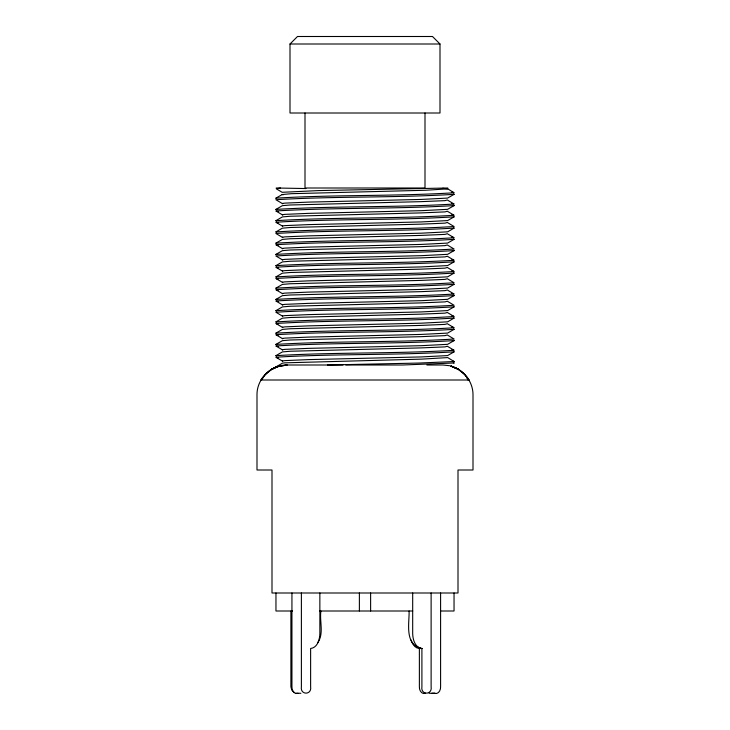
<?xml version="1.0" encoding="UTF-8"?>
<svg xmlns="http://www.w3.org/2000/svg" width="730" height="730" viewBox="0 0 730 730"><rect width="100%" height="100%" fill="white"/><g stroke="black" fill="none" stroke-linecap="round" stroke-linejoin="round"><path stroke-width="1.09" d="M263.43 377.109L263.749 376.415L262.763 378.213M343.027 365L286.999 365C270.985 364.708 256.668 378.952 256.996 395.003L256.996 470.001L271.998 470.001L271.998 592.997L458.002 592.997L458.002 470.001L473.003 470.001L473.003 395.003C473.159 381.744 463.587 369.48 450.857 366.049L458.695 369.544L450.857 366.049L457.865 368.933L465.649 375.412M317.623 642.856C324.266 633.667 319.348 621.349 320.899 611.001M467.218 377.383L468.979 380.001L261.021 380.001L262.782 377.383M261.021 380.001L266.048 373.523L269.625 370.648L282.455 363.148L284.855 362.837L421.694 359.133L447.745 357.59L454.096 361.532L418.409 363.075L327.451 365M264.351 375.412L272.135 368.933L274.653 367.81M290.002 44.001L297.502 36.5L432.498 36.5L439.998 44.001L439.998 113.004L290.002 113.004L290.002 44.001L439.998 44.001M275.885 198.168L282.163 194.545L291.507 193.687L425.271 190.275L447.773 188.851L454.106 192.784C394.793 196.397 335.198 194.582 275.885 198.168L276.351 198.505M275.885 209.419L282.382 205.668L290.275 204.993L421.347 201.644L445.026 200.641L447.298 199.965L454.106 204.035C394.793 207.648 335.198 205.833 275.885 209.419L276.351 209.756M275.885 220.67L282.382 216.919L290.275 216.244L421.347 212.895L445.026 211.892L447.298 211.216L454.106 215.286C394.793 218.9 335.198 217.084 275.885 220.67L276.351 221.007M275.885 231.921L282.382 228.171L290.275 227.495L421.347 224.146L445.026 223.143L447.298 222.468L454.106 226.537C394.793 230.142 335.198 228.335 275.885 231.921L276.351 232.25M275.885 243.163L282.382 239.422L290.275 238.746L421.347 235.398L445.026 234.385L447.298 233.719L454.106 237.779C394.784 241.347 335.198 239.595 275.885 243.163L276.351 243.501M275.885 254.414L282.382 250.664L290.275 249.998L421.347 246.649L445.026 245.636L447.298 244.97L454.106 249.03C394.784 252.598 335.198 250.846 275.885 254.414L276.351 254.752M275.885 265.665L282.382 261.915L290.275 261.249L421.347 257.891L445.026 256.887L447.298 256.221L454.106 260.281C394.784 263.849 335.198 262.088 275.885 265.665L276.351 266.003M275.885 276.916L282.382 273.166L290.275 272.5L421.347 269.142L445.026 268.138L447.298 267.472L454.106 271.533C394.793 275.146 335.198 273.339 275.885 276.916L276.351 277.254M275.885 288.168L282.382 284.417L290.275 283.751L421.347 280.393L445.026 279.389L447.298 278.714L454.106 282.784C394.793 286.397 335.198 284.581 275.885 288.168L276.351 288.505M454.106 194.335C394.793 197.949 335.198 196.142 275.885 199.719L282.72 203.789L282.382 203.451L284.928 203.113L308.534 202.11L421.347 199.427L447.609 198.085L454.106 194.335L453.668 193.998M275.885 299.419L282.382 295.668L290.275 295.002L421.347 291.644L445.026 290.64L447.298 289.965L454.106 294.035C394.793 297.648 335.198 295.832 275.885 299.419L276.351 299.756M454.106 205.586C394.793 209.2 335.198 207.393 275.885 210.97L282.72 215.04L282.382 214.702L284.928 214.364L308.534 213.361L421.347 210.678L447.609 209.337L454.106 205.586L453.668 205.249M275.885 310.67L282.382 306.919L290.275 306.244L421.347 302.895L445.026 301.891L447.298 301.216L454.106 305.286C394.793 308.899 335.198 307.084 275.885 310.67L276.351 311.007M454.106 216.837C394.793 220.451 335.198 218.635 275.885 222.221L282.72 226.282L282.382 225.953L284.928 225.616L308.534 224.612L421.347 221.929L447.609 220.588L454.106 216.837L453.668 216.5M275.885 321.921L282.382 318.171L290.275 317.495L421.347 314.146L445.026 313.143L447.298 312.467L454.106 316.537C394.793 320.151 335.198 318.335 275.885 321.921L276.351 322.249M454.106 228.089C394.793 231.702 335.198 229.886 275.885 233.472L282.72 237.533L282.382 237.204L284.928 236.867L308.534 235.863L421.347 233.18L447.609 231.839L454.106 228.089L453.668 227.751M275.885 333.163L282.382 329.422L290.275 328.746L421.347 325.398L445.026 324.385L447.298 323.719L454.106 327.779C394.793 331.393 335.198 329.586 275.885 333.163L276.351 333.5M454.106 239.34C394.793 242.953 335.198 241.137 275.885 244.723L282.72 248.784L282.382 248.446L284.928 248.118L308.534 247.105L421.347 244.422L447.609 243.081L454.106 239.34L453.668 239.002M275.885 344.414L282.382 340.664L290.275 339.998L421.347 336.649L445.026 335.636L447.298 334.97L454.106 339.03C394.793 342.644 335.198 340.837 275.885 344.414L276.351 344.752M454.106 250.591C394.793 254.204 335.198 252.388 275.885 255.974L282.72 260.035L282.382 259.697L284.928 259.369L308.534 258.356L421.347 255.673L447.609 254.332L454.106 250.591L453.668 250.253M275.885 355.665L282.382 351.915L290.275 351.249L421.347 347.891L445.026 346.887L447.298 346.221L454.106 350.281C394.793 353.895 335.198 352.088 275.885 355.665L276.351 356.003M454.106 261.833C394.793 265.446 335.198 263.639 275.885 267.216L282.72 271.286L282.382 270.949L284.928 270.611L308.534 269.607L421.347 266.924L447.609 265.583L454.106 261.833L453.668 261.504M454.106 273.084C394.793 276.697 335.198 274.891 275.885 278.468L282.72 282.537L282.382 282.2L284.928 281.862L308.534 280.858L421.347 278.176L447.609 276.834L454.106 273.084L453.668 272.746M454.106 284.335C394.793 287.948 335.198 286.142 275.885 289.719L282.72 293.788L282.382 293.451L284.928 293.113L308.534 292.109L421.347 289.427L447.609 288.085L454.106 284.335L453.668 283.997M454.106 295.586C394.784 299.154 335.198 297.393 275.885 300.97L282.72 305.04L282.382 304.702L284.928 304.364L308.534 303.361L421.347 300.678L447.609 299.337L454.106 295.586L453.668 295.248M454.106 306.837C394.784 310.405 335.198 308.644 275.885 312.221L282.72 316.282L282.382 315.953L284.928 315.615L308.534 314.612L421.347 311.929L447.609 310.588L454.106 306.837L453.668 306.5M454.106 318.088C394.793 321.702 335.198 319.886 275.885 323.472L282.72 327.533L282.382 327.204L284.928 326.867L308.534 325.863L421.347 323.18L447.609 321.839L454.106 318.088L453.668 317.751M454.106 329.339C394.793 332.953 335.198 331.137 275.885 334.723L282.72 338.784L282.382 338.446L284.928 338.118L308.534 337.105L421.347 334.422L447.609 333.09L454.106 329.339L453.668 329.002M454.106 340.591C394.793 344.204 335.198 342.388 275.885 345.974L282.72 350.035L282.382 349.697L284.928 349.369L308.534 348.356L421.347 345.673L447.609 344.332L454.106 340.591L453.668 340.253M454.106 351.833C394.793 355.446 335.198 353.639 275.885 357.216L282.72 361.286L282.382 360.948L284.928 360.611L308.534 359.607L421.347 356.924L447.609 355.583L454.106 351.833L453.668 351.504M274.215 367.865L279.937 365.839M277.701 366.633L286.999 365L277.701 366.633L271.304 369.544L279.143 366.049L275.913 367.126L278.066 366.405M272.135 368.933L278.148 366.46M298.096 693.272C294.163 694.759 291.671 690.115 291.936 686.748L291.936 592.997M425.526 693.272C421.593 694.759 419.102 690.115 419.376 686.748L419.376 648.495C414.895 648.249 412.24 643.878 411.054 640.009M434.98 693.272L431.904 693.272M300.897 693.272L295.905 693.272M434.095 693.272L429.103 693.272M280.484 188.002L276.25 188.787L282.172 192.3L318.59 190.585L447.818 188.002M276.177 188.002L305.952 188.55M345.774 365L402.549 365L454.306 362.983L453.321 362.701M426.895 365L443 365L449.58 365.73M292.566 611.001L275.958 611.001L275.958 592.997M319.567 611.001L412.705 611.001M440.582 611.001L454.042 611.001L454.042 592.997M419.376 648.495L422.524 648.495M442.645 188.285L447.773 188.851M276.351 211.308L278.139 211.472M276.351 222.559L278.139 222.723M276.351 245.061L278.139 245.225M276.351 267.554L278.139 267.727M276.351 278.805L278.139 278.979M276.351 290.056L278.139 290.221M276.351 301.308L278.139 301.472M276.351 323.81L278.139 323.974M276.351 335.061L278.139 335.225M276.351 346.303L278.139 346.476M276.351 357.554L278.139 357.727M451.897 192.282L453.668 192.446M451.897 203.524L453.668 203.697M451.897 214.775L453.668 214.948M451.897 237.277L453.668 237.451M451.897 259.78L453.668 259.944M451.897 271.031L453.668 271.195M451.897 293.524L453.668 293.697M451.897 316.026L453.668 316.2M451.897 327.277L453.668 327.451M451.897 349.779L453.668 349.944M434.441 693.272C438.374 694.759 440.856 690.106 440.591 686.748L440.591 592.997M282.163 194.545L283.167 194.828M420.763 648.121C404.411 644.042 409.411 622.936 409.101 611.001M450.857 366.049L457.865 368.933L463.952 373.523L468.979 380.001M453.366 361.149L454.096 361.532M294.272 692.597L291.808 690.124L290.896 686.748L290.896 611.074M431.12 592.997L431.12 686.748C432.543 695.243 420.489 695.243 421.904 686.748L421.904 648.495C415.005 647.683 412.76 639.407 412.687 633.503L412.687 592.997M424.997 113.004L424.997 188.002L305.003 188.002L305.003 113.004M370.621 592.997L370.621 611.001M359.379 592.997L359.379 611.001M319.859 592.997L319.859 633.503C319.795 639.416 317.532 647.683 310.624 648.495L310.624 686.748C312.048 695.243 299.975 695.243 301.39 686.748L301.39 592.997M262.316 378.313L261.723 378.925L262.316 378.313M468.277 378.925L467.684 378.313L468.277 378.925M468.222 380.001L466.251 376.415L468.222 380.001"/></g></svg>
